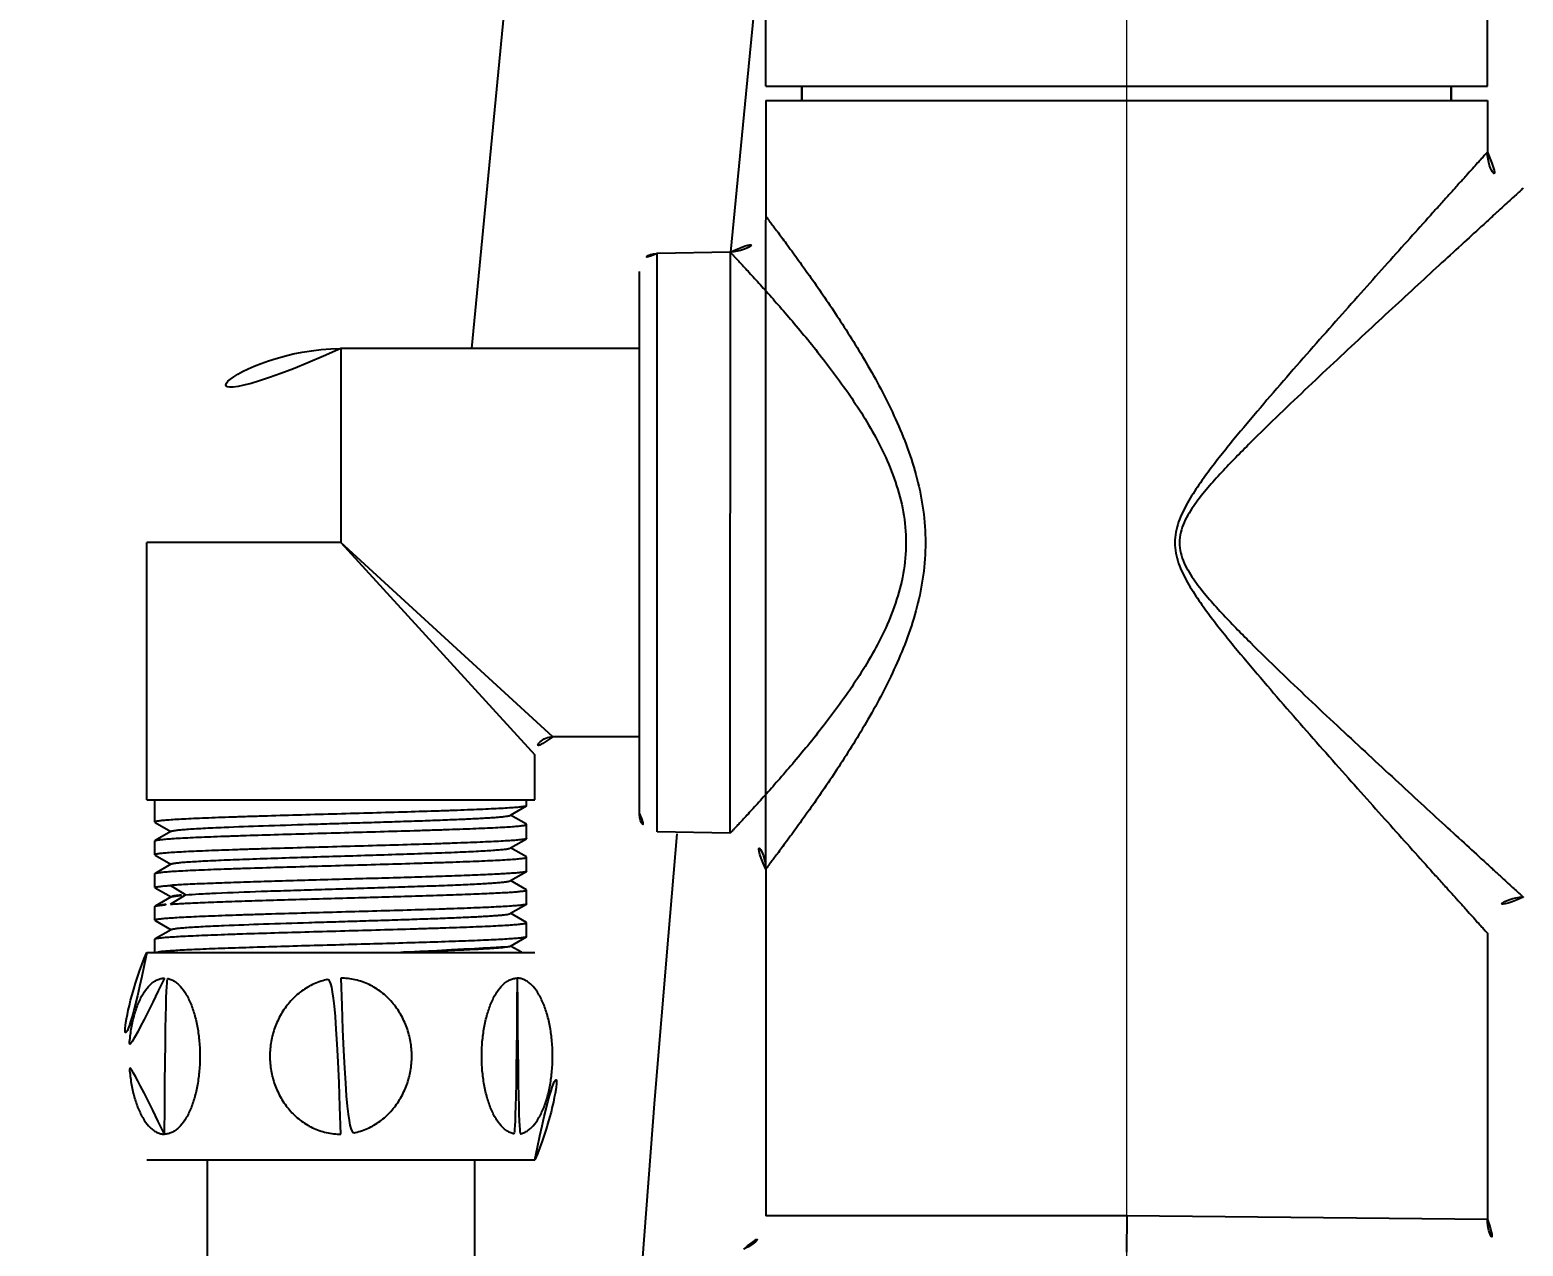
# Model space of a CAD drawing. Extents: x 16296660632 to 16296678915, y -37409619871 to -37409615350.
# Drawn here: x 16296676856.5 to 16296676939.3, y -37409618006.2 to -37409617938.8 of the extents above; entities that cross this region are included whole.
import ezdxf

# ---------------------------------------------------------------- set-up
doc = ezdxf.new("R2010")
doc.units = 0
doc.header["$LTSCALE"] = 10
doc.header["$MEASUREMENT"] = 0
doc.header["$PDMODE"] = 3
doc.header["$PDSIZE"] = -10
doc.layers.get('0').update_dxf_attribs({"linetype": 'CONTINUOUS'})
doc.layers.get('DEFPOINTS').update_dxf_attribs({"linetype": 'CONTINUOUS'})
doc.styles.add('Daelim Dimension', font='')
doc.styles.get('Daelim Dimension').set_extended_font_data('나눔고딕')
doc.dimstyles.new('DEFAULT', dxfattribs={"dimscale": 2, "dimtxt": 2, "dimasz": 2, "dimexe": 0, "dimexo": 2, "dimgap": 1, "dimtad": 1, "dimdec": 1, "dimzin": 9, "dimdsep": 46, "dimtxsty": 'Daelim Dimension', "dimcen": 0.5, "dimclrd": 252, "dimclre": 252, "dimclrt": 3, "dimadec": 1, "dimazin": 0, "dimtfac": 1, "dimtdec": 1, "dimtix": 1, "dimtmove": 0, "dimatfit": 3, "dimfxl": 1, "dimtolj": 1, "dimtzin": 1, "dimlwd": 9, "dimlwe": 9, "dimarcsym": 0})

# ---------------------------------------------------------------- blocks, each defined once
blk = doc.blocks.new('*D2')
at = {"color": 5, "lineweight": 9, "ltscale": 0.5, "transparency": 16777216}
for p, q in [((16296676833.90573, -37409617163.25082), (16296676764.92757, -37409617163.25082)), ((16296676766.92757, -37409618026.25082), (16296676766.92757, -37409617171.25082)), ((16296676881.67395, -37409618034.25082), (16296676764.92757, -37409618034.25082))]:
    blk.add_line(p, q, dxfattribs=at)
at = {"color": 5, "ltscale": 0.5, "transparency": 16777216}
for points in [[(16296676765.59424, -37409617171.25082), (16296676768.26091, -37409617171.25082), (16296676766.92757, -37409617163.25082)], [(16296676765.59424, -37409618026.25082), (16296676768.26091, -37409618026.25082), (16296676766.92757, -37409618034.25082)]]:
    blk.add_solid(points, dxfattribs=at)
at = {"layer": 'DEFPOINTS', "color": 0, "ltscale": 0.5, "transparency": 16777216}
for p in [(16296676766.92757, -37409617163.25082), (16296676837.90573, -37409617163.25082), (16296676885.67395, -37409618034.25082)]:
    blk.add_point(p, dxfattribs=at)
at = {"color": 7, "ltscale": 0.5, "transparency": 16777216, "insert": (16296676754.0406, -37409617598.75082), "char_height": 20, "attachment_point": 5, "rotation": 90, "style": 'Daelim Dimension'}
blk.add_mtext('\\A1;871', dxfattribs=at)
blk = doc.blocks.new('*D5')
at = {"color": 5, "lineweight": 9, "ltscale": 0.5, "transparency": 16777216}
for p, q in [((16296676917.2698, -37409617935.450821), (16296676917.2698, -37409618286.602623)), ((16296676832.869801, -37409618097.254044), (16296676832.869801, -37409618286.602623)), ((16296676840.869801, -37409618284.602623), (16296676909.2698, -37409618284.602623))]:
    blk.add_line(p, q, dxfattribs=at)
at = {"color": 5, "ltscale": 0.5, "transparency": 16777216}
for points in [[(16296676840.869801, -37409618283.269287), (16296676840.869801, -37409618285.935959), (16296676832.869801, -37409618284.602623)], [(16296676909.2698, -37409618283.269287), (16296676909.2698, -37409618285.935959), (16296676917.2698, -37409618284.602623)]]:
    blk.add_solid(points, dxfattribs=at)
at = {"layer": 'DEFPOINTS', "color": 0, "ltscale": 0.5, "transparency": 16777216}
for p in [(16296676917.2698, -37409617931.450821), (16296676832.869801, -37409618093.254044), (16296676917.2698, -37409618284.602623)]:
    blk.add_point(p, dxfattribs=at)
at = {"color": 7, "ltscale": 0.5, "transparency": 16777216, "insert": (16296676875.069799, -37409618271.715637), "char_height": 20, "attachment_point": 5, "style": 'Daelim Dimension'}
blk.add_mtext('\\A1;85', dxfattribs=at)
blk = doc.blocks.new('*D9')
at = {"color": 5, "lineweight": 9, "ltscale": 0.5, "transparency": 16777216}
for p, q in [((16296676832.869801, -37409618034.745796), (16296676832.869801, -37409616769.545937)), ((16296677417.2698, -37409616998.900833), (16296677417.2698, -37409616769.545937)), ((16296677409.2698, -37409616771.545937), (16296676840.869801, -37409616771.545937))]:
    blk.add_line(p, q, dxfattribs=at)
at = {"color": 5, "ltscale": 0.5, "transparency": 16777216}
for points in [[(16296676840.869801, -37409616770.212608), (16296676840.869801, -37409616772.87928), (16296676832.869801, -37409616771.545937)], [(16296677409.2698, -37409616770.212608), (16296677409.2698, -37409616772.87928), (16296677417.2698, -37409616771.545937)]]:
    blk.add_solid(points, dxfattribs=at)
at = {"layer": 'DEFPOINTS', "color": 0, "ltscale": 0.5, "transparency": 16777216}
for p in [(16296676832.869801, -37409616771.545937), (16296677417.2698, -37409617002.900833), (16296676832.869801, -37409618038.745796)]:
    blk.add_point(p, dxfattribs=at)
at = {"color": 7, "ltscale": 0.5, "transparency": 16777216, "insert": (16296677125.069799, -37409616758.658974), "char_height": 20, "attachment_point": 5, "style": 'Daelim Dimension'}
blk.add_mtext('\\A1;584', dxfattribs=at)

msp = doc.modelspace()

# ---------------------------------------------------------------- linework, layer by layer
at = {"ltscale": 0.5}
for p, q in [((16296676897.2698, -37409617941.950821), (16296676897.2698, -37409617925.450821)), ((16296676937.2698, -37409617941.950821), (16296676937.2698, -37409617925.450844)), ((16296676897.2698, -37409617941.950821), (16296676937.2698, -37409617941.950821)), ((16296676899.2698, -37409617942.750816), (16296676899.2698, -37409617941.950821)), ((16296676899.2698, -37409617941.950821), (16296676899.2698, -37409617942.750816)), ((16296676935.2698, -37409617942.750816), (16296676935.2698, -37409617941.950821)), ((16296676935.2698, -37409617941.950821), (16296676935.2698, -37409617942.750816)), ((16296676897.2698, -37409617942.750816), (16296676937.2698, -37409617942.750816)), ((16296676897.2698, -37409617942.750816), (16296676897.2698, -37409617949.153618)), ((16296676897.2698, -37409617942.750816), (16296676897.2698, -37409617949.153618)), ((16296676937.2698, -37409617942.750816), (16296676937.2698, -37409617945.615494)), ((16296676937.2698, -37409617942.750816), (16296676937.2698, -37409617945.615494)), ((16296676895.304701, -37409617951.153313), (16296676891.25532, -37409617951.223991)), ((16296676895.304701, -37409617951.153313), (16296676891.25532, -37409617951.223991)), ((16296676891.25532, -37409617983.277649), (16296676891.25532, -37409617951.223991)), ((16296676890.27277, -37409617982.277802), (16296676890.27277, -37409617952.223846)), ((16296676890.27277, -37409617956.500816), (16296676873.722771, -37409617956.500816)), ((16296676873.722771, -37409617956.500816), (16296676873.722771, -37409617967.250816)), ((16296676873.722759, -37409617967.250816), (16296676862.972771, -37409617967.250816)), ((16296676862.972771, -37409617981.500816), (16296676862.972771, -37409617967.250816)), ((16296676873.722759, -37409617967.250816), (16296676884.472771, -37409617979.000832)), ((16296676885.472771, -37409617978.000816), (16296676873.722771, -37409617967.250816)), ((16296676890.27277, -37409617978.000816), (16296676885.472771, -37409617978.000816)), ((16296676884.472771, -37409617981.500816), (16296676884.472771, -37409617979.000832)), ((16296676862.972771, -37409617981.500816), (16296676884.472771, -37409617981.500816)), ((16296676863.42277, -37409617982.732559), (16296676863.42277, -37409617981.500816)), ((16296676884.02277, -37409617981.824913), (16296676884.02277, -37409617981.500816)), ((16296676883.106581, -37409617982.360657), (16296676883.133471, -37409617982.3451)), ((16296676883.133471, -37409617982.3451), (16296676884.01045, -37409617981.837967)), ((16296676884.010189, -37409617982.852089), (16296676883.133471, -37409617982.3451)), ((16296676884.02277, -37409617981.824913), (16296676884.01045, -37409617981.83931)), ((16296676863.42305, -37409617982.730431), (16296676863.42277, -37409617982.732559)), ((16296676863.42277, -37409617982.732559), (16296676863.434401, -37409617982.746277)), ((16296676864.30979, -37409617983.25219), (16296676863.434361, -37409617983.758263)), ((16296676863.434401, -37409617982.746147), (16296676864.30979, -37409617983.25219)), ((16296676864.335819, -37409617983.237152), (16296676864.30979, -37409617983.25219)), ((16296676884.02277, -37409617982.865227), (16296676884.010189, -37409617982.850777)), ((16296676884.022421, -37409617982.867599), (16296676884.02277, -37409617982.865227)), ((16296676884.02277, -37409617983.63913), (16296676884.02277, -37409617982.865227)), ((16296676895.304701, -37409617983.348343), (16296676891.25532, -37409617983.277649)), ((16296676895.304701, -37409617983.348343), (16296676891.25532, -37409617983.277649)), ((16296676863.42277, -37409617983.771797), (16296676863.434361, -37409617983.758087)), ((16296676863.42277, -37409617984.546547), (16296676863.42277, -37409617983.771797)), ((16296676883.106581, -37409617984.174767), (16296676883.133459, -37409617984.159233)), ((16296676883.133459, -37409617984.159233), (16296676884.01022, -37409617983.652222)), ((16296676884.01041, -37409617984.666351), (16296676883.133459, -37409617984.159233)), ((16296676884.02277, -37409617983.63913), (16296676884.010229, -37409617983.653557)), ((16296676863.42304, -37409617984.544502), (16296676863.42277, -37409617984.546547)), ((16296676863.42277, -37409617984.546547), (16296676863.4342, -37409617984.560158)), ((16296676863.4342, -37409617984.559799), (16296676864.309851, -37409617985.06601)), ((16296676884.02277, -37409617984.67923), (16296676884.01042, -37409617984.664902)), ((16296676884.02244, -37409617984.681519), (16296676884.02277, -37409617984.67923)), ((16296676884.02277, -37409617985.453148), (16296676884.02277, -37409617984.67923)), ((16296676863.42277, -37409617985.585823), (16296676863.434669, -37409617985.571922)), ((16296676863.42277, -37409617986.360161), (16296676863.42277, -37409617985.585823)), ((16296676864.309851, -37409617985.06601), (16296676863.434669, -37409617985.571938)), ((16296676864.33584, -37409617985.050987), (16296676864.309851, -37409617985.06601)), ((16296676883.133579, -37409617985.973358), (16296676884.010031, -37409617985.466537)), ((16296676884.02277, -37409617985.453148), (16296676884.01004, -37409617985.467667)), ((16296676897.2698, -37409617985.34803), (16296676897.2698, -37409618004.554466)), ((16296676897.2698, -37409617985.34803), (16296676897.2698, -37409618004.554466)), ((16296676863.423059, -37409617986.358063), (16296676863.42277, -37409617986.360161)), ((16296676863.42277, -37409617986.360199), (16296676863.434561, -37409617986.374161)), ((16296676863.434561, -37409617986.37265), (16296676864.311701, -37409617986.879852)), ((16296676865.10984, -37409617986.760239), (16296676864.285219, -37409617986.24054)), ((16296676883.10675, -37409617985.988876), (16296676883.133579, -37409617985.973358)), ((16296676884.010651, -37409617986.480537), (16296676883.133579, -37409617985.973358)), ((16296676884.02277, -37409617986.49321), (16296676884.01066, -37409617986.479027)), ((16296676884.022461, -37409617986.495407), (16296676884.02277, -37409617986.49321)), ((16296676884.02277, -37409617987.267471), (16296676884.02277, -37409617986.49321)), ((16296676863.42277, -37409617987.400139), (16296676863.43569, -37409617987.385529)), ((16296676863.42277, -37409617988.174156), (16296676863.42277, -37409617987.400139)), ((16296676864.311701, -37409617986.879852), (16296676863.43569, -37409617987.386398)), ((16296676864.28525, -37409617987.281967), (16296676865.110279, -37409617986.762001)), ((16296676864.33843, -37409617986.864388), (16296676864.311701, -37409617986.879852)), ((16296676883.135361, -37409617987.787537), (16296676884.010321, -37409617987.281708)), ((16296676884.02277, -37409617987.267471), (16296676884.010321, -37409617987.281708)), ((16296676863.423071, -37409617988.171982), (16296676863.42277, -37409617988.174156)), ((16296676863.42277, -37409617988.174156), (16296676863.43479, -37409617988.188278)), ((16296676863.43479, -37409617988.186783), (16296676864.31188, -37409617988.693947)), ((16296676883.109159, -37409617987.802681), (16296676883.135361, -37409617987.787537)), ((16296676884.011431, -37409617988.294006), (16296676883.135361, -37409617987.787537)), ((16296676884.02277, -37409617988.306877), (16296676884.011431, -37409617988.293297)), ((16296676884.022511, -37409617988.308884), (16296676884.02277, -37409617988.306877)), ((16296676884.02277, -37409617989.081528), (16296676884.02277, -37409617988.306877)), ((16296676864.31188, -37409617988.693947), (16296676863.43556, -37409617989.200691)), ((16296676864.33869, -37409617988.678452), (16296676864.31188, -37409617988.693947)), ((16296676883.13562, -37409617989.60141), (16296676884.010719, -37409617989.095528)), ((16296676884.02277, -37409617989.081528), (16296676884.010719, -37409617989.095497)), ((16296676937.2698, -37409617988.886147), (16296676937.2698, -37409618004.746384)), ((16296676937.2698, -37409617988.886147), (16296676937.2698, -37409618004.746384)), ((16296676862.972811, -37409617989.950821), (16296676884.472719, -37409617989.950821)), ((16296676863.42277, -37409617989.214203), (16296676863.43556, -37409617989.199638)), ((16296676863.42277, -37409617989.950821), (16296676863.42277, -37409617989.214203)), ((16296676883.10961, -37409617989.616447), (16296676883.13562, -37409617989.60141)), ((16296676883.728781, -37409617989.944328), (16296676883.13562, -37409617989.60141)), ((16296676862.972811, -37409618001.450821), (16296676884.472719, -37409618001.450821)), ((16296676866.322769, -37409618001.450821), (16296676866.322769, -37409618015.741676)), ((16296676881.12277, -37409618001.450821), (16296676881.12277, -37409618015.741676)), ((16296676917.278509, -37409618004.554497), (16296676897.2698, -37409618004.554466)), ((16296676917.278509, -37409618004.554466), (16296676917.273569, -37409618006.554466)), ((16296676937.2698, -37409618004.746384), (16296676917.278509, -37409618004.554497))]:
    msp.add_line(p, q, dxfattribs=at)
for points in [[(16296676893.138861, -37409617827.064507), (16296676892.10923, -37409617839.049477), (16296676891.07251, -37409617850.781502), (16296676890.03105, -37409617862.273933), (16296676888.9874, -37409617873.539238), (16296676887.94437, -37409617884.588692), (16296676886.90505, -37409617895.432617), (16296676885.872789, -37409617906.080673), (16296676884.8512, -37409617916.542007), (16296676883.844151, -37409617926.825577), (16296676882.85535, -37409617936.944801), (16296676881.888371, -37409617946.916786), (16296676880.97183, -37409617956.500816)], [(16296676895.335409, -37409617951.156281), (16296676896.181311, -37409617942.391853), (16296676897.124849, -37409617932.71096), (16296676897.2698, -37409617931.230278)], [(16296676889.685711, -37409618017.784416), (16296676889.79775, -37409618016.052032), (16296676890.436489, -37409618007.103844), (16296676891.131651, -37409617998.10508), (16296676891.87742, -37409617989.043694), (16296676892.368191, -37409617983.373993)]]:
    msp.add_lwpolyline(points, dxfattribs=at)
for centre, radius, start, end in [((16296676939.26973, -37409617945.615562), 1.999994, 179.99825147, 269.50188151), ((16296676895.269871, -37409617949.153687), 1.999992, 270.99813322, 0.00218566), ((16296676891.27277, -37409617952.223846), 1, 90.99999075, 180), ((16296676873.722771, -37409617967.250816), 10.75, 90, 180), ((16296676885.472771, -37409617979.000816), 1.000004, 90, 180.00174853), ((16296676891.27277, -37409617982.277802), 1, 180, 269.00000925), ((16296676895.269859, -37409617985.347961), 1.999992, 359.99825147, 89.00175752), ((16296676939.269739, -37409617988.886093), 1.999995, 90.49833705, 180.00174853), ((16296676876.148809, -37409617995.700821), 14.376042, 156.42365478, 203.57634522), ((16296676871.29673, -37409617995.700821), 14.376042, 336.42365478, 23.57634522), ((16296676895.2698, -37409618004.554466), 2, 293.31149315, 0), ((16296676939.26976, -37409618004.746384), 1.999996, 180, 253.11521065)]:
    msp.add_arc(centre, radius, start, end, dxfattribs=at)
for points, knots in [([(16296676937.2698, -37409617945.615494), (16296676937.2687, -37409617945.619713), (16296676937.259359, -37409617945.62545), (16296676937.249241, -37409617945.639061), (16296676937.225451, -37409617945.664101), (16296676937.18676, -37409617945.707977), (16296676937.12676, -37409617945.77401), (16296676937.050591, -37409617945.858643), (16296676936.916719, -37409617946.007027), (16296676936.711241, -37409617946.235039), (16296676936.42124, -37409617946.556824), (16296676936.07666, -37409617946.939293), (16296676935.682131, -37409617947.377319), (16296676935.24242, -37409617947.865738), (16296676934.762119, -37409617948.399559), (16296676934.052429, -37409617949.18882), (16296676933.092859, -37409617950.257133), (16296676931.86919, -37409617951.622131), (16296676930.56436, -37409617953.08165), (16296676929.196621, -37409617954.617271), (16296676927.284809, -37409617956.776176), (16296676925.336769, -37409617959.001572), (16296676923.63925, -37409617961.008614), (16296676922.67193, -37409617962.196747), (16296676921.95822, -37409617963.109337), (16296676921.270981, -37409617964.048653), (16296676920.636629, -37409617965.028931), (16296676920.200199, -37409617965.9077), (16296676919.988779, -37409617966.663406), (16296676919.930679, -37409617967.251419), (16296676919.989019, -37409617967.839622), (16296676920.200701, -37409617968.595154), (16296676920.637381, -37409617969.473877), (16296676921.27165, -37409617970.454048), (16296676921.95895, -37409617971.393257), (16296676922.672661, -37409617972.305794), (16296676923.63999, -37409617973.493851), (16296676924.86363, -37409617974.940903), (16296676926.332861, -37409617976.637123), (16296676927.781879, -37409617978.286987), (16296676929.19696, -37409617979.884697), (16296676930.564541, -37409617981.420212), (16296676931.86931, -37409617982.879639), (16296676933.09293, -37409617984.244598), (16296676934.052469, -37409617985.312866), (16296676934.76214, -37409617986.102112), (16296676935.24243, -37409617986.63591), (16296676935.682131, -37409617987.124329), (16296676936.07666, -37409617987.56237), (16296676936.42124, -37409617987.944817), (16296676936.711241, -37409617988.266609), (16296676936.916719, -37409617988.494621), (16296676937.050591, -37409617988.643013), (16296676937.12676, -37409617988.727638), (16296676937.18676, -37409617988.793678), (16296676937.225451, -37409617988.837547), (16296676937.249241, -37409617988.862587), (16296676937.259359, -37409617988.876198), (16296676937.26869, -37409617988.881943), (16296676937.2698, -37409617988.886147)], [0, 0, 0, 0, 0.000233962, 0.000523797, 0.000927965, 0.002076591, 0.003674421, 0.005716035, 0.008194427, 0.01440836, 0.0222029, 0.031461817, 0.042059745, 0.053867925, 0.06676162, 0.08063074, 0.110879629, 0.143893541, 0.179097619, 0.21603724, 0.254350243, 0.333992506, 0.374892671, 0.395536149, 0.416283631, 0.437118226, 0.458024018, 0.478983395, 0.489490214, 0.500014641, 0.510525833, 0.521044851, 0.541998801, 0.562903406, 0.583737366, 0.604484189, 0.625126895, 0.666025158, 0.706268502, 0.74566201, 0.783970962, 0.820906831, 0.856109194, 0.889122345, 0.919370168, 0.933238808, 0.946132218, 0.95794027, 0.968538188, 0.977797127, 0.985591666, 0.991805595, 0.994283995, 0.996325621, 0.997923457, 0.99907208, 0.999476243, 0.999766069, 1, 1, 1, 1]), ([(16296676939.25235, -37409617947.615417), (16296676939.248409, -37409617947.617119), (16296676939.23768, -37409617947.631416), (16296676939.207861, -37409617947.654358), (16296676939.16235, -37409617947.69841), (16296676939.09721, -37409617947.75692), (16296676939.0147, -37409617947.832787), (16296676938.869511, -37409617947.965363), (16296676938.646629, -37409617948.169296), (16296676938.331961, -37409617948.457069), (16296676937.957979, -37409617948.799294), (16296676937.52965, -37409617949.191383), (16296676936.864349, -37409617949.80069), (16296676935.93302, -37409617950.654312), (16296676934.71501, -37409617951.772423), (16296676933.383301, -37409617952.997391), (16296676931.9622, -37409617954.308197), (16296676930.47142, -37409617955.688477), (16296676928.38516, -37409617957.63118), (16296676926.25602, -37409617959.636436), (16296676924.392651, -37409617961.449982), (16296676923.325251, -37409617962.526711), (16296676922.53315, -37409617963.356087), (16296676921.76363, -37409617964.213219), (16296676921.15991, -37409617964.964722), (16296676920.73027, -37409617965.607323), (16296676920.453079, -37409617966.119011), (16296676920.25181, -37409617966.668228), (16296676920.17511, -37409617967.251404), (16296676920.252489, -37409617967.834702), (16296676920.453329, -37409617968.383858), (16296676920.73123, -37409617968.895401), (16296676921.16046, -37409617969.538048), (16296676921.764441, -37409617970.289337), (16296676922.533951, -37409617971.146423), (16296676923.32605, -37409617971.975761), (16296676924.393431, -37409617973.052422), (16296676926.256689, -37409617974.865837), (16296676928.385679, -37409617976.870941), (16296676930.47175, -37409617978.813469), (16296676931.9624, -37409617980.193642), (16296676933.383421, -37409617981.504372), (16296676934.71509, -37409617982.729286), (16296676935.93306, -37409617983.847366), (16296676936.864361, -37409617984.700974), (16296676937.52965, -37409617985.310272), (16296676937.957979, -37409617985.702362), (16296676938.331961, -37409617986.044579), (16296676938.646629, -37409617986.332352), (16296676938.869511, -37409617986.536293), (16296676939.0147, -37409617986.668854), (16296676939.097219, -37409617986.744728), (16296676939.162359, -37409617986.803238), (16296676939.207861, -37409617986.84729), (16296676939.23768, -37409617986.870232), (16296676939.248409, -37409617986.884529), (16296676939.25235, -37409617986.88623)], [0, 0, 0, 0, 0.000233072, 0.000923914, 0.002067214, 0.003657657, 0.00568993, 0.008157303, 0.014345208, 0.022109363, 0.031334917, 0.041898265, 0.053672171, 0.080370617, 0.110566066, 0.143540181, 0.17871933, 0.215649372, 0.253968033, 0.333666286, 0.374616504, 0.395290523, 0.416072333, 0.436945025, 0.457892868, 0.468395563, 0.478923458, 0.489458447, 0.500017388, 0.510554116, 0.521107178, 0.531627058, 0.542129723, 0.563076977, 0.583949142, 0.604730255, 0.625403499, 0.666351792, 0.746044032, 0.784358659, 0.821285007, 0.856462552, 0.889435894, 0.91963026, 0.946327967, 0.958101753, 0.96866509, 0.977890663, 0.985654814, 0.991842717, 0.9943101, 0.996342388, 0.99793284, 0.999076138, 0.999766964, 1, 1, 1, 1]), ([(16296676897.2698, -37409617985.34803), (16296676897.28138, -37409617985.334961), (16296676897.29277, -37409617985.315948), (16296676897.319691, -37409617985.282997), (16296676897.35453, -37409617985.235924), (16296676897.40011, -37409617985.176147), (16296676897.47979, -37409617985.07058), (16296676897.602871, -37409617984.907608), (16296676897.776911, -37409617984.675987), (16296676897.984591, -37409617984.398361), (16296676898.223351, -37409617984.077408), (16296676898.597111, -37409617983.571571), (16296676899.122259, -37409617982.85183), (16296676899.807541, -37409617981.89267), (16296676900.553169, -37409617980.819473), (16296676901.33997, -37409617979.646011), (16296676902.14805, -37409617978.381798), (16296676903.24778, -37409617976.55127), (16296676904.55575, -37409617974.074944), (16296676905.571341, -37409617971.374718), (16296676906.040689, -37409617969.053123), (16296676906.16571, -37409617967.250969), (16296676906.040661, -37409617965.448822), (16296676905.571489, -37409617963.127167), (16296676904.55584, -37409617960.426903), (16296676903.24789, -37409617957.950523), (16296676902.1481, -37409617956.119972), (16296676901.34004, -37409617954.855713), (16296676900.5532, -37409617953.682243), (16296676899.80757, -37409617952.609009), (16296676899.122259, -37409617951.649834), (16296676898.597111, -37409617950.930077), (16296676898.223351, -37409617950.42424), (16296676897.984591, -37409617950.103287), (16296676897.776911, -37409617949.825653), (16296676897.602871, -37409617949.59404), (16296676897.47979, -37409617949.431068), (16296676897.40011, -37409617949.3255), (16296676897.35453, -37409617949.265732), (16296676897.319691, -37409617949.218643), (16296676897.29277, -37409617949.185699), (16296676897.28138, -37409617949.166687), (16296676897.2698, -37409617949.153618)], [0, 0, 0, 0, 0.000623058, 0.001654734, 0.003090876, 0.004927334, 0.007159955, 0.012787855, 0.019895917, 0.028396617, 0.038201683, 0.049217419, 0.074497362, 0.103507893, 0.135622212, 0.170281797, 0.207061026, 0.245589311, 0.326791884, 0.412112101, 0.455882558, 0.499996592, 0.544109961, 0.587881224, 0.673202843, 0.754406628, 0.792935661, 0.829715663, 0.864375984, 0.896491409, 0.925502392, 0.950782528, 0.961798285, 0.971603356, 0.980104066, 0.987212133, 0.99284002, 0.995072632, 0.996909091, 0.998345242, 0.99937693, 1, 1, 1, 1]), ([(16296676895.304701, -37409617983.348343), (16296676895.31485, -37409617983.335922), (16296676895.330299, -37409617983.322517), (16296676895.3561, -37409617983.293121), (16296676895.393419, -37409617983.254173), (16296676895.44058, -37409617983.203529), (16296676895.52393, -37409617983.11467), (16296676895.652439, -37409617982.977112), (16296676895.834641, -37409617982.781593), (16296676896.05233, -37409617982.546806), (16296676896.30304, -37409617982.275009), (16296676896.69656, -37409617981.845581), (16296676897.251341, -37409617981.232773), (16296676897.978661, -37409617980.413307), (16296676898.77457, -37409617979.492233), (16296676899.62034, -37409617978.480309), (16296676900.49617, -37409617977.383614), (16296676901.701811, -37409617975.783897), (16296676902.859159, -37409617974.052437), (16296676903.86371, -37409617972.157837), (16296676904.50123, -37409617970.612617), (16296676904.9389, -37409617968.966339), (16296676905.096939, -37409617967.250969), (16296676904.93885, -37409617965.535606), (16296676904.5014, -37409617963.889252), (16296676903.86375, -37409617962.344032), (16296676902.85931, -37409617960.449341), (16296676901.70191, -37409617958.717873), (16296676900.496241, -37409617957.118134), (16296676899.620411, -37409617956.021408), (16296676898.774611, -37409617955.00946), (16296676897.97868, -37409617954.088364), (16296676897.25135, -37409617953.26889), (16296676896.696569, -37409617952.656067), (16296676896.303049, -37409617952.226646), (16296676896.05233, -37409617951.954826), (16296676895.834641, -37409617951.720062), (16296676895.652439, -37409617951.524544), (16296676895.52393, -37409617951.386978), (16296676895.44058, -37409617951.298119), (16296676895.393419, -37409617951.247467), (16296676895.3561, -37409617951.208527), (16296676895.330299, -37409617951.179131), (16296676895.31485, -37409617951.165733), (16296676895.304701, -37409617951.153313)], [0, 0, 0, 0, 0.000611135, 0.001623083, 0.003031897, 0.00483363, 0.007024335, 0.012550062, 0.019536432, 0.027900079, 0.037557298, 0.048419809, 0.073395636, 0.102123656, 0.13399948, 0.168474992, 0.205131359, 0.243607949, 0.324945273, 0.367444205, 0.410933449, 0.455237018, 0.499996628, 0.544755011, 0.589059287, 0.632550618, 0.675049511, 0.756388057, 0.794865567, 0.831522535, 0.86599892, 0.897875715, 0.926604144, 0.951580142, 0.96244267, 0.972099894, 0.980463551, 0.987449925, 0.992975636, 0.995166334, 0.996968069, 0.998376892, 0.999388852, 1, 1, 1, 1]), ([(16296676884.010429, -37409617981.839104), (16296676883.99921, -37409617981.845612), (16296676883.96694, -37409617981.85614), (16296676883.906759, -37409617981.869698), (16296676883.822809, -37409617981.883171), (16296676883.71563, -37409617981.896782), (16296676883.585211, -37409617981.9104), (16296676883.36598, -37409617981.929993), (16296676883.03653, -37409617981.953819), (16296676882.57704, -37409617981.981117), (16296676882.035311, -37409617982.008522), (16296676881.416389, -37409617982.036041), (16296676880.726009, -37409617982.063606), (16296676879.97057, -37409617982.091232), (16296676878.854071, -37409617982.129173), (16296676877.352791, -37409617982.175728), (16296676875.464319, -37409617982.230309), (16296676873.511311, -37409617982.28495), (16296676871.566139, -37409617982.339592), (16296676869.982861, -37409617982.385887), (16296676868.77417, -37409617982.423508), (16296676867.93104, -37409617982.451172), (16296676867.14171, -37409617982.478813), (16296676866.4135, -37409617982.506401), (16296676865.75318, -37409617982.533958), (16296676865.16688, -37409617982.561432), (16296676864.660049, -37409617982.588814), (16296676864.28961, -37409617982.612587), (16296676864.03651, -37409617982.632088), (16296676863.880091, -37409617982.645859), (16296676863.74651, -37409617982.659561), (16296676863.63612, -37409617982.673187), (16296676863.548969, -37409617982.68663), (16296676863.48554, -37409617982.699867), (16296676863.446989, -37409617982.71154), (16296676863.431141, -37409617982.720543), (16296676863.42305, -37409617982.730431)], [0, 0, 0, 0, 0.001887424, 0.004880163, 0.008999182, 0.014244368, 0.020607829, 0.028079114, 0.04627722, 0.068675258, 0.095068369, 0.125216235, 0.158837942, 0.195623099, 0.23523077, 0.321419879, 0.414215549, 0.510180702, 0.605760452, 0.697414958, 0.740700623, 0.781750635, 0.820184012, 0.855645686, 0.887805226, 0.916366294, 0.941064888, 0.961673934, 0.970386063, 0.978009033, 0.984526064, 0.989925902, 0.994199437, 0.997343908, 0.999376338, 1, 1, 1, 1]), ([(16296676864.335279, -37409617983.237457), (16296676864.345949, -37409617983.231293), (16296676864.375999, -37409617983.221123), (16296676864.431589, -37409617983.208038), (16296676864.508039, -37409617983.194847), (16296676864.60483, -37409617983.181427), (16296676864.721861, -37409617983.167953), (16296676864.91745, -37409617983.148621), (16296676865.21073, -37409617983.125183), (16296676865.619749, -37409617983.098289), (16296676866.10228, -37409617983.07132), (16296676866.653879, -37409617983.044243), (16296676867.76816, -37409617982.995178), (16296676869.53824, -37409617982.930428), (16296676871.545031, -37409617982.866089), (16296676873.272921, -37409617982.812782), (16296676874.599991, -37409617982.77211), (16296676875.90918, -37409617982.73143), (16296676877.17424, -37409617982.690781), (16296676878.369841, -37409617982.650223), (16296676879.47154, -37409617982.609772), (16296676880.45649, -37409617982.569389), (16296676881.19495, -37409617982.534447), (16296676881.71307, -37409617982.505943), (16296676882.04302, -37409617982.485603), (16296676882.33116, -37409617982.465347), (16296676882.57552, -37409617982.445183), (16296676882.77459, -37409617982.42524), (16296676882.927271, -37409617982.405373), (16296676883.02548, -37409617982.388123), (16296676883.08016, -37409617982.372963), (16296676883.099689, -37409617982.365257), (16296676883.107121, -37409617982.36097)], [0, 0, 0, 0, 0.001966986, 0.005005733, 0.00912832, 0.014329404, 0.020598291, 0.027922127, 0.045685875, 0.067534367, 0.093319213, 0.122790261, 0.155645302, 0.271269369, 0.405383235, 0.475983212, 0.547076391, 0.617210772, 0.684958677, 0.749014283, 0.808073275, 0.8608474, 0.90628918, 0.926021891, 0.943635218, 0.959031036, 0.972104198, 0.982754693, 0.990943561, 0.99667538, 0.998631325, 1, 1, 1, 1]), ([(16296676863.434389, -37409617983.758102), (16296676863.445339, -37409617983.751633), (16296676863.4772, -37409617983.741348), (16296676863.536659, -37409617983.728058), (16296676863.61994, -37409617983.714699), (16296676863.72644, -37409617983.701073), (16296676863.856211, -37409617983.687378), (16296676864.074619, -37409617983.667709), (16296676864.40309, -37409617983.643913), (16296676864.86149, -37409617983.616623), (16296676865.402201, -37409617983.589211), (16296676866.02022, -37409617983.561691), (16296676866.70982, -37409617983.534111), (16296676867.46459, -37409617983.506477), (16296676868.58046, -37409617983.468536), (16296676870.081249, -37409617983.421967), (16296676871.969469, -37409617983.367378), (16296676873.922689, -37409617983.312721), (16296676875.86849, -37409617983.258072), (16296676877.45256, -37409617983.211769), (16296676878.66205, -37409617983.174141), (16296676879.50588, -37409617983.146477), (16296676880.29598, -37409617983.118843), (16296676881.02499, -37409617983.091232), (16296676881.68615, -37409617983.063667), (16296676882.273319, -37409617983.036186), (16296676882.78104, -37409617983.008797), (16296676883.15222, -37409617982.985046), (16296676883.40593, -37409617982.965538), (16296676883.562799, -37409617982.951736), (16296676883.696819, -37409617982.937988), (16296676883.80764, -37409617982.924316), (16296676883.89521, -37409617982.910942), (16296676883.95907, -37409617982.89785), (16296676883.997959, -37409617982.88636), (16296676884.01404, -37409617982.877457), (16296676884.022421, -37409617982.867599)], [0, 0, 0, 0, 0.001850909, 0.004807789, 0.008893091, 0.014106284, 0.020438804, 0.027879858, 0.046020162, 0.068364594, 0.094708756, 0.124812294, 0.158395243, 0.195147878, 0.234729381, 0.320883352, 0.413666595, 0.509641506, 0.605252274, 0.696956222, 0.740272898, 0.781357314, 0.819827635, 0.85532807, 0.887528049, 0.916131124, 0.940872727, 0.961525224, 0.970259054, 0.977903799, 0.984442455, 0.989863489, 0.994157348, 0.997320436, 0.99936934, 1, 1, 1, 1]), ([(16296676884.010201, -37409617983.653481), (16296676883.998899, -37409617983.659958), (16296676883.96648, -37409617983.670387), (16296676883.90609, -37409617983.683823), (16296676883.821939, -37409617983.697243), (16296676883.714569, -37409617983.710861), (16296676883.58396, -37409617983.72451), (16296676883.364491, -37409617983.744133), (16296676883.03475, -37409617983.767937), (16296676882.57494, -37409617983.795227), (16296676882.03294, -37409617983.822639), (16296676881.41378, -37409617983.850151), (16296676880.723181, -37409617983.877724), (16296676879.967569, -37409617983.905342), (16296676878.850901, -37409617983.943283), (16296676877.349501, -37409617983.989822), (16296676875.46102, -37409617984.044403), (16296676873.508129, -37409617984.099037), (16296676871.563181, -37409617984.153679), (16296676869.98015, -37409617984.199966), (16296676868.771709, -37409617984.237587), (16296676867.928801, -37409617984.265244), (16296676867.13969, -37409617984.292877), (16296676866.41172, -37409617984.320473), (16296676865.75164, -37409617984.34803), (16296676865.165581, -37409617984.375504), (16296676864.658979, -37409617984.402863), (16296676864.28875, -37409617984.426651), (16296676864.035789, -37409617984.446159), (16296676863.87948, -37409617984.459908), (16296676863.74601, -37409617984.473587), (16296676863.635719, -37409617984.487213), (16296676863.548679, -37409617984.500671), (16296676863.48534, -37409617984.513977), (16296676863.44688, -37409617984.525711), (16296676863.43108, -37409617984.534683), (16296676863.42304, -37409617984.544502)], [0, 0, 0, 0, 0.001895519, 0.004896864, 0.009025264, 0.014280112, 0.020653108, 0.028133578, 0.046348785, 0.068762543, 0.095169564, 0.125329067, 0.158961111, 0.195755561, 0.23537123, 0.321569691, 0.414366248, 0.510326986, 0.605897005, 0.697536064, 0.740812845, 0.781852845, 0.820275765, 0.855726528, 0.887874613, 0.916424177, 0.941111345, 0.961709431, 0.970416169, 0.978033887, 0.984545667, 0.989940427, 0.994209415, 0.997350103, 0.999378861, 1, 1, 1, 1]), ([(16296676864.33555, -37409617985.0513), (16296676864.346189, -37409617985.045128), (16296676864.37623, -37409617985.034943), (16296676864.43189, -37409617985.021873), (16296676864.50856, -37409617985.00869), (16296676864.60569, -37409617984.995277), (16296676864.72312, -37409617984.981796), (16296676864.91917, -37409617984.962486), (16296676865.21278, -37409617984.939072), (16296676865.62184, -37409617984.912193), (16296676866.104219, -37409617984.885193), (16296676866.655741, -37409617984.858147), (16296676867.270969, -37409617984.831039), (16296676867.94375, -37409617984.803879), (16296676868.93815, -37409617984.766533), (16296676870.27726, -37409617984.720657), (16296676871.96504, -37409617984.666977), (16296676873.716181, -37409617984.613213), (16296676875.467131, -37409617984.559433), (16296676877.155621, -37409617984.505669), (16296676878.496031, -37409617984.459862), (16296676879.49218, -37409617984.422562), (16296676880.16568, -37409617984.395393), (16296676880.780689, -37409617984.368233), (16296676881.33213, -37409617984.341141), (16296676881.815729, -37409617984.314163), (16296676882.22727, -37409617984.287323), (16296676882.52322, -37409617984.263962), (16296676882.720671, -37409617984.244621), (16296676882.8384, -37409617984.23114), (16296676882.935381, -37409617984.217728), (16296676883.01161, -37409617984.204521), (16296676883.06682, -37409617984.191429), (16296676883.096569, -37409617984.181221), (16296676883.107161, -37409617984.175087)], [0, 0, 0, 0, 0.001963189, 0.00500429, 0.00913974, 0.014360407, 0.020651112, 0.027995204, 0.045790465, 0.067640716, 0.093400019, 0.1228725, 0.155738839, 0.191653822, 0.230300147, 0.31450393, 0.405430571, 0.499717677, 0.594024432, 0.684923332, 0.769248333, 0.808007096, 0.843967248, 0.876790904, 0.906226274, 0.932053876, 0.954066602, 0.972025727, 0.979414283, 0.98571965, 0.990929555, 0.99503591, 0.998048667, 1, 1, 1, 1]), ([(16296676863.43469, -37409617985.571823), (16296676863.445749, -37409617985.565353), (16296676863.4778, -37409617985.555107), (16296676863.53756, -37409617985.541893), (16296676863.621111, -37409617985.528557), (16296676863.72788, -37409617985.514931), (16296676863.857901, -37409617985.501221), (16296676864.07663, -37409617985.481537), (16296676864.405491, -37409617985.457764), (16296676864.8643, -37409617985.430473), (16296676865.40538, -37409617985.403061), (16296676866.02372, -37409617985.375542), (16296676866.713591, -37409617985.347969), (16296676867.468571, -37409617985.320343), (16296676868.5846, -37409617985.282402), (16296676870.08547, -37409617985.235847), (16296676871.97366, -37409617985.181259), (16296676873.926689, -37409617985.12661), (16296676875.87216, -37409617985.071968), (16296676877.45586, -37409617985.025673), (16296676878.66501, -37409617984.988052), (16296676879.508579, -37409617984.960388), (16296676880.298401, -37409617984.932747), (16296676881.027121, -37409617984.905144), (16296676881.68799, -37409617984.877586), (16296676882.27486, -37409617984.850113), (16296676882.782301, -37409617984.822731), (16296676883.15324, -37409617984.798973), (16296676883.406771, -37409617984.779457), (16296676883.563499, -37409617984.765678), (16296676883.697399, -37409617984.751938), (16296676883.8081, -37409617984.738289), (16296676883.89555, -37409617984.724892), (16296676883.959299, -37409617984.711746), (16296676883.9981, -37409617984.700233), (16296676884.01412, -37409617984.69133), (16296676884.02244, -37409617984.681519)], [0, 0, 0, 0, 0.001864034, 0.004833805, 0.008932168, 0.0141583, 0.020503471, 0.027956803, 0.046119769, 0.068484654, 0.094846963, 0.1249666, 0.158563232, 0.195326479, 0.234915452, 0.321077413, 0.413859834, 0.509827166, 0.605422077, 0.697104045, 0.740408371, 0.781480442, 0.819938003, 0.855425232, 0.88761114, 0.916200012, 0.94092799, 0.961567186, 0.970294564, 0.977932973, 0.984465498, 0.989880695, 0.994169138, 0.997327403, 0.999371807, 1, 1, 1, 1]), ([(16296676884.01001, -37409617985.467667), (16296676884.0005, -37409617985.473091), (16296676883.974171, -37409617985.482193), (16296676883.92555, -37409617985.493843), (16296676883.859051, -37409617985.505569), (16296676883.73538, -37409617985.522972), (16296676883.53698, -37409617985.543541), (16296676883.247669, -37409617985.56707), (16296676882.891621, -37409617985.590767), (16296676882.47134, -37409617985.614616), (16296676881.98974, -37409617985.638527), (16296676881.450211, -37409617985.662491), (16296676880.85651, -37409617985.686501), (16296676879.96899, -37409617985.71962), (16296676878.75828, -37409617985.760323), (16296676877.20826, -37409617985.807877), (16296676875.560699, -37409617985.855507), (16296676873.8617, -37409617985.903191), (16296676872.158819, -37409617985.950867), (16296676870.49971, -37409617985.99852), (16296676868.93082, -37409617986.046066), (16296676867.496019, -37409617986.093536), (16296676866.235439, -37409617986.140533), (16296676865.184389, -37409617986.187653), (16296676864.557631, -37409617986.222137), (16296676864.28459, -37409617986.240898)], [0, 0, 0, 0, 0.001662077, 0.004191076, 0.00760623, 0.01191074, 0.023166585, 0.037899356, 0.056010234, 0.077378167, 0.101852945, 0.129267184, 0.159427292, 0.192125395, 0.264197952, 0.343469117, 0.427724324, 0.514609079, 0.601693196, 0.686538488, 0.766774367, 0.840157834, 0.904641181, 0.958420664, 1, 1, 1, 1]), ([(16296676864.28459, -37409617986.240898), (16296676864.219139, -37409617986.245567), (16296676864.09638, -37409617986.254761), (16296676863.92473, -37409617986.269379), (16296676863.77807, -37409617986.283943), (16296676863.65686, -37409617986.298431), (16296676863.561199, -37409617986.312653), (16296676863.491631, -37409617986.326523), (16296676863.44936, -37409617986.338623), (16296676863.431931, -37409617986.34787), (16296676863.423059, -37409617986.358063)], [0, 0, 0, 0, 0.227304199, 0.426403519, 0.596704643, 0.737749254, 0.849317629, 0.931310396, 0.984042165, 1, 1, 1, 1]), ([(16296676864.284651, -37409617987.28157), (16296676864.562599, -37409617987.261757), (16296676865.201611, -37409617987.225456), (16296676866.27421, -37409617987.178383), (16296676867.56175, -37409617987.130371), (16296676869.02713, -37409617987.082283), (16296676870.62804, -37409617987.033974), (16296676872.31831, -37409617986.985603), (16296676874.04912, -37409617986.937187), (16296676875.7705, -37409617986.888786), (16296676877.43276, -37409617986.840431), (16296676878.759041, -37409617986.799301), (16296676879.7547, -37409617986.765907), (16296676880.4396, -37409617986.741501), (16296676881.07593, -37409617986.71711), (16296676881.65909, -37409617986.692749), (16296676882.184879, -37409617986.668427), (16296676882.649481, -37409617986.644173), (16296676883.04957, -37409617986.620033), (16296676883.382231, -37409617986.596039), (16296676883.61614, -37409617986.574997), (16296676883.767639, -37409617986.557541), (16296676883.85441, -37409617986.545471), (16296676883.922569, -37409617986.533737), (16296676883.97336, -37409617986.521843), (16296676884.00452, -37409617986.51136), (16296676884.02087, -37409617986.501053), (16296676884.022461, -37409617986.495407)], [0, 0, 0, 0, 0.042298788, 0.097145686, 0.162970814, 0.237874618, 0.319701154, 0.406090775, 0.494552437, 0.58253144, 0.667489761, 0.746979513, 0.783950205, 0.818710141, 0.851008795, 0.880612302, 0.907308046, 0.930904451, 0.951232099, 0.968147941, 0.98153272, 0.986873264, 0.991302165, 0.994813921, 0.997410743, 0.999110765, 1, 1, 1, 1]), ([(16296676865.110279, -37409617986.762001), (16296676865.358521, -37409617986.742928), (16296676865.929041, -37409617986.707108), (16296676867.3253, -37409617986.639679), (16296676868.953899, -37409617986.579338), (16296676870.7687, -37409617986.518799), (16296676872.2796, -37409617986.471298), (16296676873.83091, -37409617986.423698), (16296676875.378889, -37409617986.376106), (16296676876.88055, -37409617986.328522), (16296676878.294451, -37409617986.281029), (16296676879.399719, -37409617986.240463), (16296676880.21067, -37409617986.207397), (16296676880.753151, -37409617986.183434), (16296676881.246189, -37409617986.159477), (16296676881.68679, -37409617986.13559), (16296676882.07234, -37409617986.111794), (16296676882.4002, -37409617986.088142), (16296676882.66761, -37409617986.064636), (16296676882.851419, -37409617986.044113), (16296676882.96616, -37409617986.026741), (16296676883.02799, -37409617986.015038), (16296676883.073509, -37409617986.003464), (16296676883.09823, -37409617985.994431), (16296676883.10729, -37409617985.989189)], [0, 0, 0, 0, 0.04144953, 0.095160648, 0.232725462, 0.312764721, 0.397465282, 0.484389371, 0.571155833, 0.655301567, 0.734516789, 0.80668054, 0.839434645, 0.869639852, 0.897082271, 0.921614244, 0.94310043, 0.961391522, 0.976336894, 0.987791772, 0.992173052, 0.995657765, 0.998258018, 1, 1, 1, 1]), ([(16296676884.0103, -37409617987.281898), (16296676883.999041, -37409617987.288353), (16296676883.96665, -37409617987.298576), (16296676883.90637, -37409617987.311752), (16296676883.82234, -37409617987.325073), (16296676883.71508, -37409617987.338707), (16296676883.5846, -37409617987.352432), (16296676883.36529, -37409617987.372124), (16296676883.035761, -37409617987.395866), (16296676882.57621, -37409617987.423157), (16296676882.03447, -37409617987.450569), (16296676881.415569, -37409617987.478073), (16296676880.725241, -37409617987.505653), (16296676879.969891, -37409617987.533257), (16296676878.853571, -37409617987.57119), (16296676877.352551, -37409617987.617737), (16296676875.464439, -37409617987.67231), (16296676873.511801, -37409617987.726936), (16296676871.56698, -37409617987.78157), (16296676869.98395, -37409617987.827858), (16296676868.775419, -37409617987.865471), (16296676867.93236, -37409617987.893127), (16296676867.143061, -37409617987.920753), (16296676866.41486, -37409617987.948349), (16296676865.75452, -37409617987.975899), (16296676865.168159, -37409617988.003357), (16296676864.661221, -37409617988.030739), (16296676864.29067, -37409617988.054497), (16296676864.037451, -37409617988.074013), (16296676863.88093, -37409617988.087784), (16296676863.74725, -37409617988.101486), (16296676863.63673, -37409617988.115128), (16296676863.549459, -37409617988.128548), (16296676863.485901, -37409617988.141747), (16296676863.447241, -37409617988.153343), (16296676863.431299, -37409617988.162231), (16296676863.423071, -37409617988.171982)], [0, 0, 0, 0, 0.001888077, 0.004881851, 0.009004039, 0.014253457, 0.020621187, 0.02809623, 0.046299648, 0.068701054, 0.095095632, 0.125243095, 0.158863069, 0.195645021, 0.235248012, 0.321424394, 0.414204268, 0.510154306, 0.605719369, 0.697361341, 0.740643087, 0.781691419, 0.820124479, 0.855586895, 0.887748069, 0.916312594, 0.941016955, 0.961633723, 0.970350415, 0.977978492, 0.984501105, 0.989906951, 0.99418684, 0.997337643, 0.999375322, 1, 1, 1, 1]), ([(16296676863.435711, -37409617987.385437), (16296676863.446251, -37409617987.379501), (16296676863.47592, -37409617987.369766), (16296676863.530899, -37409617987.357246), (16296676863.60676, -37409617987.344566), (16296676863.70314, -37409617987.331688), (16296676863.820061, -37409617987.318871), (16296676864.01606, -37409617987.300797), (16296676864.17325, -37409617987.289223), (16296676864.284651, -37409617987.28157)], [0, 0, 0, 0, 0.042352574, 0.108099376, 0.197714376, 0.311203324, 0.448450068, 0.609256466, 1, 1, 1, 1]), ([(16296676864.33786, -37409617986.8647), (16296676864.34775, -37409617986.859001), (16296676864.375179, -37409617986.849373), (16296676864.42588, -37409617986.837044), (16296676864.49531, -37409617986.824562), (16296676864.62468, -37409617986.805977), (16296676864.83198, -37409617986.784081), (16296676865.01012, -37409617986.769241), (16296676865.110979, -37409617986.76152)], [0, 0, 0, 0, 0.043794373, 0.110435426, 0.200488622, 0.314145766, 0.611911675, 1, 1, 1, 1]), ([(16296676863.435591, -37409617989.199608), (16296676863.44697, -37409617989.193138), (16296676863.47954, -37409617989.182762), (16296676863.540159, -37409617989.169411), (16296676863.624519, -37409617989.156021), (16296676863.732109, -37409617989.142403), (16296676863.862921, -37409617989.128723), (16296676864.08264, -37409617989.109093), (16296676864.412661, -37409617989.085297), (16296676864.872789, -37409617989.058006), (16296676865.41506, -37409617989.030602), (16296676866.03446, -37409617989.00309), (16296676866.725241, -37409617988.975517), (16296676867.481001, -37409617988.947906), (16296676868.597771, -37409617988.909981), (16296676870.099199, -37409617988.863426), (16296676871.98761, -37409617988.808861), (16296676873.94031, -37409617988.754227), (16296676875.884951, -37409617988.6996), (16296676877.46767, -37409617988.65332), (16296676878.675831, -37409617988.615707), (16296676879.51853, -37409617988.588051), (16296676880.307409, -37409617988.560417), (16296676881.03516, -37409617988.532829), (16296676881.69503, -37409617988.50528), (16296676882.28087, -37409617988.477814), (16296676882.787279, -37409617988.450447), (16296676883.15736, -37409617988.426659), (16296676883.4102, -37409617988.407158), (16296676883.566429, -37409617988.393417), (16296676883.699829, -37409617988.379753), (16296676883.81004, -37409617988.366127), (16296676883.89703, -37409617988.352661), (16296676883.9603, -37409617988.339302), (16296676883.998711, -37409617988.32756), (16296676884.01449, -37409617988.318619), (16296676884.022511, -37409617988.308884)], [0, 0, 0, 0, 0.001905504, 0.004916771, 0.009055372, 0.014320408, 0.020703316, 0.028193272, 0.046425951, 0.068855323, 0.095276022, 0.125447221, 0.159088878, 0.195890771, 0.235511794, 0.321714946, 0.414508731, 0.510460944, 0.606017095, 0.697638308, 0.740905215, 0.781934983, 0.820347575, 0.855788093, 0.887926072, 0.916465871, 0.941143822, 0.961733362, 0.97043611, 0.978050024, 0.984558221, 0.989949695, 0.99421583, 0.99735421, 0.999380659, 1, 1, 1, 1]), ([(16296676864.33812, -37409617988.678757), (16296676864.348721, -37409617988.672623), (16296676864.37854, -37409617988.662422), (16296676864.43392, -37409617988.649338), (16296676864.51045, -37409617988.636131), (16296676864.60783, -37409617988.622742), (16296676864.726, -37409617988.609268), (16296676864.923759, -37409617988.589973), (16296676865.219681, -37409617988.566597), (16296676865.630871, -37409617988.539772), (16296676866.114019, -37409617988.512787), (16296676866.66527, -37409617988.485703), (16296676867.78031, -37409617988.436569), (16296676869.55065, -37409617988.372131), (16296676871.5576, -37409617988.307671), (16296676873.28405, -37409617988.25441), (16296676874.610161, -37409617988.213783), (16296676875.918381, -37409617988.173172), (16296676877.182091, -37409617988.132568), (16296676878.375719, -37409617988.092003), (16296676879.475691, -37409617988.051521), (16296676880.460051, -37409617988.01123), (16296676881.19854, -37409617987.976418), (16296676881.716009, -37409617987.947853), (16296676882.044279, -37409617987.927513), (16296676882.33065, -37409617987.907257), (16296676882.57402, -37409617987.88707), (16296676882.77335, -37409617987.867126), (16296676882.92729, -37409617987.847321), (16296676883.026819, -37409617987.830162), (16296676883.08231, -37409617987.81501), (16296676883.10207, -37409617987.80732), (16296676883.109529, -37409617987.802994)], [0, 0, 0, 0, 0.001953592, 0.004974359, 0.009095877, 0.014329029, 0.020660132, 0.028069069, 0.046031942, 0.06801655, 0.093813478, 0.123238072, 0.156074114, 0.27188874, 0.405879335, 0.476447296, 0.547474263, 0.617560715, 0.685272887, 0.749203698, 0.808113848, 0.860890034, 0.906390241, 0.926067945, 0.943578108, 0.958864778, 0.971871531, 0.982542251, 0.990819105, 0.996642194, 0.998623857, 1, 1, 1, 1]), ([(16296676884.0107, -37409617989.09565), (16296676884.000151, -37409617989.101784), (16296676883.96994, -37409617989.111649), (16296676883.91375, -37409617989.124321), (16296676883.835649, -37409617989.137131), (16296676883.736099, -37409617989.150223), (16296676883.61508, -37409617989.163399), (16296676883.41176, -37409617989.182297), (16296676883.10622, -37409617989.205139), (16296676882.679899, -37409617989.231354), (16296676882.176889, -37409617989.257683), (16296676881.60148, -37409617989.284103), (16296676880.95858, -37409617989.310593), (16296676880.25371, -37409617989.337112), (16296676879.207861, -37409617989.373596), (16296676877.794781, -37409617989.418404), (16296676876.00683, -37409617989.470871), (16296676874.14081, -37409617989.523407), (16296676872.2605, -37409617989.575958), (16296676870.43018, -37409617989.628464), (16296676868.71241, -37409617989.680832), (16296676867.16592, -37409617989.733009), (16296676866.00897, -37409617989.778168), (16296676865.208191, -37409617989.815422), (16296676864.713619, -37409617989.841743), (16296676864.296209, -37409617989.867943), (16296676863.95941, -37409617989.8937), (16296676863.706249, -37409617989.919411), (16296676863.56575, -37409617989.939003), (16296676863.510401, -37409617989.950829)], [0, 0, 0, 0, 0.001783236, 0.004588903, 0.008439181, 0.01333453, 0.019267424, 0.026228415, 0.043178873, 0.064045534, 0.088654234, 0.11679732, 0.148233774, 0.182697432, 0.219892101, 0.30118349, 0.389331028, 0.481324988, 0.574022398, 0.664257169, 0.748947543, 0.825201498, 0.890414979, 0.918170487, 0.942366933, 0.962799474, 0.979298543, 0.991727556, 1, 1, 1, 1]), ([(16296676877.04188, -37409617989.950813), (16296676877.452681, -37409617989.937317), (16296676878.24246, -37409617989.910698), (16296676879.37207, -37409617989.869522), (16296676880.38426, -37409617989.828529), (16296676881.14439, -37409617989.793152), (16296676881.67754, -37409617989.764107), (16296676882.01576, -37409617989.743431), (16296676882.31057, -37409617989.722816), (16296676882.560789, -37409617989.702293), (16296676882.765471, -37409617989.682007), (16296676882.923321, -37409617989.661873), (16296676883.02528, -37409617989.644402), (16296676883.08206, -37409617989.628983), (16296676883.102289, -37409617989.62117), (16296676883.10993, -37409617989.61676)], [0, 0, 0, 0, 0.202736385, 0.389773778, 0.557538614, 0.702403956, 0.765103142, 0.820896358, 0.86953961, 0.910867579, 0.944734799, 0.970964836, 0.989384768, 0.99565153, 1, 1, 1, 1]), ([(16296676863.9494, -37409617991.379028), (16296676863.881559, -37409617991.379051), (16296676863.742901, -37409617991.395233), (16296676863.540371, -37409617991.46637), (16296676863.344391, -37409617991.582092), (16296676863.08456, -37409617991.800682), (16296676862.791321, -37409617992.177902), (16296676862.504641, -37409617992.735924), (16296676862.275141, -37409617993.392769), (16296676862.10813, -37409617994.122559), (16296676862.00676, -37409617994.900299), (16296676861.98424, -37409617995.43277), (16296676861.98427, -37409617995.701843)], [0, 0, 0, 0, 0.039842189, 0.081167396, 0.125202013, 0.172780189, 0.279866923, 0.403010358, 0.539948645, 0.687439879, 0.841967787, 1, 1, 1, 1]), ([(16296676863.949671, -37409618000.022621), (16296676864.01749, -37409618000.022621), (16296676864.156151, -37409618000.006447), (16296676864.358681, -37409617999.935432), (16296676864.55468, -37409617999.819748), (16296676864.81452, -37409617999.60125), (16296676865.10779, -37409617999.224129), (16296676865.394489, -37409617998.666206), (16296676865.624041, -37409617998.009453), (16296676865.7911, -37409617997.279747), (16296676865.892521, -37409617996.502007), (16296676865.926491, -37409617995.700546), (16296676865.892469, -37409617994.899101), (16296676865.791, -37409617994.121384), (16296676865.623911, -37409617993.391724), (16296676865.39432, -37409617992.735023), (16296676865.107571, -37409617992.177193), (16296676864.81428, -37409617991.800133), (16296676864.554411, -37409617991.581711), (16296676864.358419, -37409617991.46611), (16296676864.15588, -37409617991.395103), (16296676864.017229, -37409617991.379013), (16296676863.9494, -37409617991.379028)], [0, 0, 0, 0, 0.019917189, 0.040586707, 0.0626025, 0.086390237, 0.13993255, 0.201503721, 0.26997413, 0.34372241, 0.42099116, 0.500013421, 0.57903509, 0.656302056, 0.730047353, 0.798513608, 0.860079686, 0.91361604, 0.937401866, 0.959416694, 0.980078174, 1, 1, 1, 1]), ([(16296676873.722771, -37409618000.022621), (16296676873.453171, -37409618000.022621), (16296676872.912001, -37409617999.960632), (16296676872.14336, -37409617999.68924), (16296676871.45075, -37409617999.259697), (16296676870.86025, -37409617998.698891), (16296676870.38851, -37409617998.035591), (16296676870.045879, -37409617997.297638), (16296676869.838289, -37409617996.511147), (16296676869.768789, -37409617995.700813), (16296676869.838301, -37409617994.890472), (16296676870.045891, -37409617994.103989), (16296676870.388531, -37409617993.366028), (16296676870.860279, -37409617992.702728), (16296676871.450781, -37409617992.14193), (16296676872.143379, -37409617991.712402), (16296676872.91201, -37409617991.441017), (16296676873.453171, -37409617991.379028), (16296676873.722771, -37409617991.379028)], [0, 0, 0, 0, 0.062477373, 0.124954287, 0.187443352, 0.249941213, 0.312447163, 0.374961584, 0.43748072, 0.500000375, 0.562520617, 0.62504056, 0.687554962, 0.750061959, 0.812559274, 0.875047441, 0.937522671, 1, 1, 1, 1]), ([(16296676873.722771, -37409617991.379028), (16296676873.992371, -37409617991.379028), (16296676874.53355, -37409617991.441017), (16296676875.3022, -37409617991.712418), (16296676875.99481, -37409617992.141968), (16296676876.58531, -37409617992.702789), (16296676877.057051, -37409617993.366096), (16296676877.39967, -37409617994.104057), (16296676877.60726, -37409617994.890556), (16296676877.67675, -37409617995.700912), (16296676877.607229, -37409617996.511261), (16296676877.399611, -37409617997.297752), (16296676877.056959, -37409617998.035698), (16296676876.58522, -37409617998.698959), (16296676875.99474, -37409617999.259743), (16296676875.30216, -37409617999.689247), (16296676874.533541, -37409617999.960632), (16296676873.992371, -37409618000.022621), (16296676873.722771, -37409618000.022621)], [0, 0, 0, 0, 0.062478204, 0.124955883, 0.187445732, 0.249944264, 0.312450801, 0.374965745, 0.437485596, 0.50000618, 0.562527756, 0.62504863, 0.687562447, 0.750066908, 0.81256103, 0.875046727, 0.93752102, 1, 1, 1, 1]), ([(16296676883.495859, -37409617991.379028), (16296676883.428049, -37409617991.379028), (16296676883.2894, -37409617991.395203), (16296676883.086849, -37409617991.466209), (16296676882.89086, -37409617991.581886), (16296676882.631029, -37409617991.800377), (16296676882.33777, -37409617992.177483), (16296676882.051081, -37409617992.735359), (16296676881.821541, -37409617993.392067), (16296676881.65447, -37409617994.121719), (16296676881.55304, -37409617994.899406), (16296676881.519039, -37409617995.700829), (16296676881.55304, -37409617996.502243), (16296676881.65448, -37409617997.27993), (16296676881.821541, -37409617998.009583), (16296676882.051081, -37409617998.66629), (16296676882.33777, -37409617999.224167), (16296676882.631029, -37409617999.601257), (16296676882.89086, -37409617999.819763), (16296676883.086849, -37409617999.93544), (16296676883.2894, -37409618000.006447), (16296676883.428049, -37409618000.022621), (16296676883.495859, -37409618000.022621)], [0, 0, 0, 0, 0.019917304, 0.040587485, 0.062603644, 0.08639125, 0.139932711, 0.201501273, 0.269968114, 0.343713447, 0.420979845, 0.500000145, 0.57902041, 0.656286831, 0.730032197, 0.798498927, 0.860067425, 0.913608822, 0.937396408, 0.959412547, 0.980082705, 1, 1, 1, 1]), ([(16296676883.495859, -37409617991.379028), (16296676883.563681, -37409617991.379028), (16296676883.70233, -37409617991.395187), (16296676883.904869, -37409617991.466209), (16296676884.100861, -37409617991.581886), (16296676884.360701, -37409617991.800377), (16296676884.653971, -37409617992.177513), (16296676884.94067, -37409617992.735397), (16296676885.17021, -37409617993.392143), (16296676885.337271, -37409617994.121803), (16296676885.4387, -37409617994.899521), (16296676885.472691, -37409617995.700951), (16296676885.438681, -37409617996.502388), (16296676885.337231, -37409617997.280083), (16296676885.17016, -37409617998.009712), (16296676884.940611, -37409617998.666382), (16296676884.653919, -37409617999.22422), (16296676884.36067, -37409617999.601288), (16296676884.100849, -37409617999.819763), (16296676883.904869, -37409617999.93544), (16296676883.70233, -37409618000.006447), (16296676883.563681, -37409618000.022621), (16296676883.495859, -37409618000.022621)], [0, 0, 0, 0, 0.019916726, 0.040586336, 0.062602956, 0.08639113, 0.13993476, 0.201506328, 0.269974296, 0.343721627, 0.42099095, 0.500012252, 0.579034455, 0.656303174, 0.730046447, 0.798509203, 0.860073295, 0.913611197, 0.937397598, 0.959413118, 0.980082863, 1, 1, 1, 1]), ([(16296676863.949671, -37409618000.022621), (16296676863.881861, -37409618000.022621), (16296676863.743219, -37409618000.006477), (16296676863.54071, -37409617999.935463), (16296676863.344749, -37409617999.819809), (16296676863.08494, -37409617999.601379), (16296676862.7917, -37409617999.224373), (16296676862.50503, -37409617998.666611), (16296676862.27548, -37409617998.01004), (16296676862.1084, -37409617997.280548), (16296676862.00692, -37409617996.50309), (16296676861.984289, -37409617995.970818), (16296676861.98427, -37409617995.701843)], [0, 0, 0, 0, 0.039840748, 0.081180208, 0.125213988, 0.172792331, 0.279876474, 0.403015464, 0.539949815, 0.68744235, 0.841966386, 1, 1, 1, 1])]:
    msp.add_open_spline(points, degree=3, knots=knots, dxfattribs=at)

# ---------------------------------------------------------------- dimensions: what is measured, and where the dimension line sits
dim = msp.add_linear_dim(base=(16296676832.869801, -37409616771.545937), p1=(16296677417.2698, -37409617002.900833), p2=(16296676832.869801, -37409618038.745796), dimstyle='DEFAULT', override={"dimtxt": 10, "dimasz": 4, "dimexe": 1, "dimdec": 0, "dimclrd": 5, "dimclre": 5, "dimclrt": 7}, dxfattribs=at)
dim.commit()
dim.dimension.update_dxf_attribs({"geometry": '*D9', "text_midpoint": (16296677125.069799, -37409616758.658974)})
dim = msp.add_linear_dim(base=(16296676766.92757, -37409617163.250816), p1=(16296676885.67395, -37409618034.250816), p2=(16296676837.905729, -37409617163.250816), angle=90, text='871', dimstyle='DEFAULT', override={"dimtxt": 10, "dimasz": 4, "dimexe": 1, "dimdec": 0, "dimclrd": 5, "dimclre": 5, "dimclrt": 7}, dxfattribs=at)
dim.commit()
dim.dimension.update_dxf_attribs({"geometry": '*D2', "text_midpoint": (16296676766.92758, -37409617598.750816), "dimtype": 160})
dim = msp.add_linear_dim(base=(16296676917.2698, -37409618284.602623), p1=(16296676832.869801, -37409618093.254044), p2=(16296676917.2698, -37409617931.450821), text='85', dimstyle='DEFAULT', override={"dimtxt": 10, "dimasz": 4, "dimexe": 1, "dimdec": 0, "dimclrd": 5, "dimclre": 5, "dimclrt": 7}, dxfattribs=at)
dim.commit()
dim.dimension.update_dxf_attribs({"geometry": '*D5', "text_midpoint": (16296676875.069799, -37409618271.715637)})

doc.saveas('drawing.dxf')
